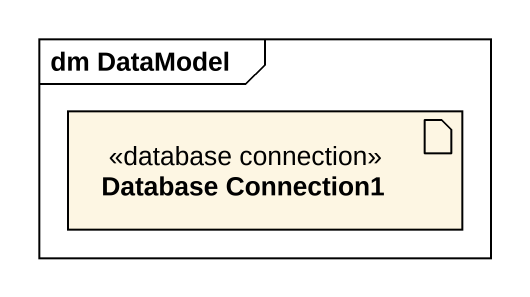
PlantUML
@startuml
mainframe dm DataModel
artifact "Database Connection1" as Database_Connection1 <<database connection>>
@enduml
